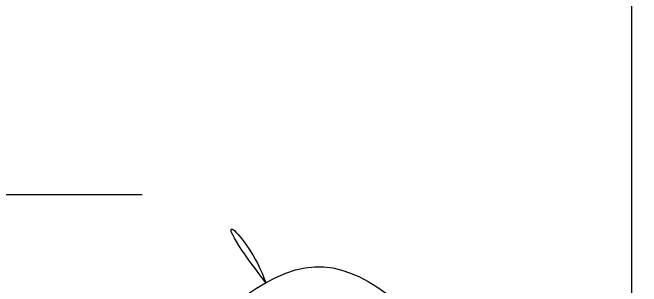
# Model space of a CAD drawing. Extents: x 16296675745 to 16296677481, y -37409619395 to -37409618123.
# Drawn here: x 16296676659.18 to 16296676687.96, y -37409618814.63 to -37409618802.12 of the extents above; entities that cross this region are included whole.
import ezdxf

# ---------------------------------------------------------------- set-up
doc = ezdxf.new("R2010")
doc.units = 0
doc.header["$LTSCALE"] = 10
doc.header["$MEASUREMENT"] = 0
doc.linetypes.add('HIDDEN2', pattern=[4.7625, 3.175, -1.5875])
doc.layers.add('1', color=7, linetype='CONTINUOUS')
doc.layers.add('BODY', color=7, linetype='CONTINUOUS')

msp = doc.modelspace()

# ---------------------------------------------------------------- linework, layer by layer
at = {"layer": '1', "color": 0}
msp.add_spline([(16296676653.23374, -37409618782.779266), (16296676644.360929, -37409618791.041481), (16296676653.70075, -37409618800.977753), (16296676646.38456, -37409618811.787949), (16296676655.09499, -37409618815.946213), (16296676660.08222, -37409618822.30957), (16296676673.003031, -37409618813.732224), (16296676685.44397, -37409618821.877571), (16296676696.27475, -37409618814.665482), (16296676704.66522, -37409618821.836273)], degree=3, dxfattribs=at)
at = {"layer": 'BODY'}
for p, q in [((16296676687.50462, -37409618796.541481), (16296676687.50462, -37409618820.605583)), ((16296676665.10461, -37409618810.441467), (16296676646.716101, -37409618810.441467))]:
    msp.add_line(p, q, dxfattribs=at)
msp.add_arc((16296676665.10461, -37409618816.441467), 6, 19.2582252, 90, dxfattribs=at)
at = {"layer": 'BODY', "linetype": 'HIDDEN2'}
msp.add_arc((16296676665.10461, -37409618816.441467), 6, 0, 19.2582252, dxfattribs=at)

doc.saveas('drawing.dxf')
